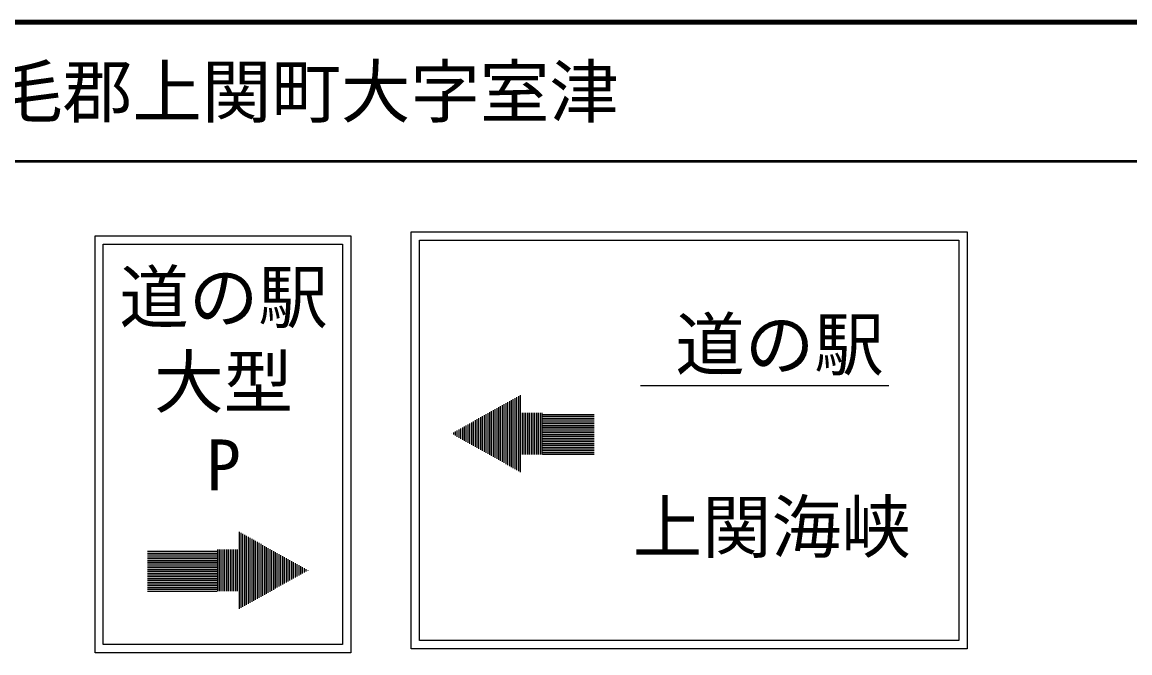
# Model space of a CAD drawing. Units: millimetres, scale not verified. Extents: x 40000 to 680000, y 20000 to 380000.
# Drawn here: x 412092 to 491787, y 334628 to 380000 of the extents above; entities that cross this region are included whole.
import ezdxf
from ezdxf.enums import TextEntityAlignment as Align

# ---------------------------------------------------------------- set-up
doc = ezdxf.new("R2010")
doc.units = ezdxf.units.MM
doc.header["$LTSCALE"] = 1000
for name, color, linetype, lineweight in [('M-STR-STRC', 7, 'Continuous', 25), ('M-TTL', 2, 'Continuous', 140), ('M-TTL-LINE', 7, 'Continuous', 50)]:
    doc.layers.add(name, color=color, linetype=linetype, lineweight=lineweight)
doc.layers.add('M-TTL-TXT', color=7, linetype='Continuous')
doc.styles.add('ＭＳ ゴシック', font='')
doc.styles.get('ＭＳ ゴシック').set_extended_font_data('MS Gothic')

msp = doc.modelspace()

# ---------------------------------------------------------------- linework, layer by layer
at = {"layer": 'M-STR-STRC'}
for p, q in [((417336, 334628), (417336, 364628)), ((417336, 364628), (435734, 364628)), ((435734, 364628), (435734, 334628)), ((440074, 334912), (440074, 364912)), ((440074, 364912), (480074, 364912)), ((440674, 364312), (479474, 364312)), ((440674, 335512), (440674, 364312)), ((479474, 364312), (479474, 335512)), ((480074, 364912), (480074, 334912)), ((417924, 335228), (417924, 364028)), ((417924, 364028), (435134, 364028)), ((435134, 364028), (435134, 335228)), ((456572, 353849), (474455, 353849)), ((447795, 353102), (447795, 347704)), ((447925, 353175), (447925, 347631)), ((446365, 352301), (446365, 348504)), ((446495, 352374), (446495, 348432)), ((446625, 352447), (446625, 348359)), ((446755, 352520), (446755, 348286)), ((446885, 352592), (446885, 348213)), ((447015, 352665), (447015, 348140)), ((447145, 352738), (447145, 348068)), ((447275, 352811), (447275, 347995)), ((447405, 352884), (447405, 347922)), ((447535, 352956), (447535, 347849)), ((447665, 353029), (447665, 347776)), ((444935, 351500), (444935, 349305)), ((445065, 351573), (445065, 349232)), ((445195, 351646), (445195, 349160)), ((445325, 351719), (445325, 349087)), ((445455, 351792), (445455, 349014)), ((445585, 351864), (445585, 348941)), ((445715, 351937), (445715, 348868)), ((445845, 352010), (445845, 348796)), ((445975, 352083), (445975, 348723)), ((446105, 352156), (446105, 348650)), ((446235, 352228), (446235, 348577)), ((448055, 351903), (448055, 348903)), ((448185, 351903), (448185, 348903)), ((448315, 351903), (448315, 348903)), ((448445, 351903), (448445, 348903)), ((448575, 351903), (448575, 348903)), ((448705, 351903), (448705, 348903)), ((448835, 351903), (448835, 348903)), ((448965, 351903), (448965, 348903)), ((449095, 351903), (449095, 348903)), ((449225, 351903), (449225, 348903)), ((449355, 351903), (449355, 348903)), ((449485, 351903), (449485, 348903)), ((449525, 351773), (453257, 351773)), ((449525, 351643), (453257, 351643)), ((449525, 351513), (453257, 351513)), ((443505, 350700), (443505, 350106)), ((443635, 350772), (443635, 350033)), ((443765, 350845), (443765, 349960)), ((443895, 350918), (443895, 349888)), ((444025, 350991), (444025, 349815)), ((444155, 351064), (444155, 349742)), ((444285, 351136), (444285, 349669)), ((444415, 351209), (444415, 349596)), ((444545, 351282), (444545, 349524)), ((444675, 351355), (444675, 349451)), ((444805, 351428), (444805, 349378)), ((449525, 351383), (453257, 351383)), ((449525, 351253), (453257, 351253)), ((449525, 351123), (453257, 351123)), ((449525, 350993), (453257, 350993)), ((449525, 350863), (453257, 350863)), ((449525, 350733), (453257, 350733)), ((442985, 350408), (442985, 350397)), ((443115, 350481), (443115, 350324)), ((443245, 350554), (443245, 350252)), ((443375, 350627), (443375, 350179)), ((449525, 350603), (453257, 350603)), ((449525, 350473), (453257, 350473)), ((449525, 350343), (453257, 350343)), ((449525, 350213), (453257, 350213)), ((449525, 350083), (453257, 350083)), ((449525, 349953), (453257, 349953)), ((449525, 349823), (453257, 349823)), ((449525, 349693), (453257, 349693)), ((449525, 349563), (453257, 349563)), ((449525, 349433), (453257, 349433)), ((449525, 349303), (453257, 349303)), ((449525, 349173), (453257, 349173)), ((449525, 349043), (453257, 349043)), ((449525, 348913), (453257, 348913)), ((427721, 337789), (427721, 343333)), ((427851, 337861), (427851, 343260)), ((427981, 337934), (427981, 343187)), ((428111, 338007), (428111, 343114)), ((428241, 338080), (428241, 343041)), ((428371, 338153), (428371, 342969)), ((428501, 338225), (428501, 342896)), ((428631, 338298), (428631, 342823)), ((428761, 338371), (428761, 342750)), ((421114, 341931), (426121, 341931)), ((426161, 339061), (426161, 342061)), ((426291, 339061), (426291, 342061)), ((426421, 339061), (426421, 342061)), ((426551, 339061), (426551, 342061)), ((426681, 339061), (426681, 342061)), ((426811, 339061), (426811, 342061)), ((426941, 339061), (426941, 342061)), ((427071, 339061), (427071, 342061)), ((427201, 339061), (427201, 342061)), ((427331, 339061), (427331, 342061)), ((427461, 339061), (427461, 342061)), ((427591, 339061), (427591, 342061)), ((428891, 338444), (428891, 342677)), ((429021, 338517), (429021, 342605)), ((429151, 338589), (429151, 342532)), ((429281, 338662), (429281, 342459)), ((429411, 338735), (429411, 342386)), ((429541, 338808), (429541, 342313)), ((429671, 338881), (429671, 342241)), ((429801, 338953), (429801, 342168)), ((429931, 339026), (429931, 342095)), ((430061, 339099), (430061, 342022)), ((430191, 339172), (430191, 341949)), ((421114, 341801), (426121, 341801)), ((421114, 341671), (426121, 341671)), ((421114, 341541), (426121, 341541)), ((421114, 341411), (426121, 341411)), ((421114, 341281), (426121, 341281)), ((421114, 341151), (426121, 341151)), ((430321, 339245), (430321, 341877)), ((430451, 339317), (430451, 341804)), ((430581, 339390), (430581, 341731)), ((430711, 339463), (430711, 341658)), ((430841, 339536), (430841, 341585)), ((430971, 339609), (430971, 341513)), ((431101, 339681), (431101, 341440)), ((431231, 339754), (431231, 341367)), ((431361, 339827), (431361, 341294)), ((431491, 339900), (431491, 341221)), ((431621, 339973), (431621, 341149)), ((421114, 341021), (426121, 341021)), ((421114, 340891), (426121, 340891)), ((421114, 340761), (426121, 340761)), ((421114, 340631), (426121, 340631)), ((421114, 340501), (426121, 340501)), ((421114, 340371), (426121, 340371)), ((431751, 340045), (431751, 341076)), ((431881, 340118), (431881, 341003)), ((432011, 340191), (432011, 340930)), ((432141, 340264), (432141, 340857)), ((432271, 340337), (432271, 340785)), ((432401, 340409), (432401, 340712)), ((432531, 340482), (432531, 340639)), ((432661, 340555), (432661, 340566)), ((421114, 340241), (426121, 340241)), ((421114, 340111), (426121, 340111)), ((421114, 339981), (426121, 339981)), ((421114, 339851), (426121, 339851)), ((421114, 339721), (426121, 339721)), ((421114, 339591), (426121, 339591)), ((421114, 339461), (426121, 339461)), ((421114, 339331), (426121, 339331)), ((421114, 339201), (426121, 339201)), ((421114, 339071), (426121, 339071)), ((435134, 335228), (417924, 335228)), ((480074, 334912), (440074, 334912)), ((479474, 335512), (440674, 335512)), ((435734, 334628), (417336, 334628))]:
    msp.add_line(p, q, dxfattribs=at)
at = {"layer": 'M-TTL'}
msp.add_line((680000, 380000), (40000, 380000), dxfattribs=at)
at = {"layer": 'M-TTL-LINE'}
msp.add_line((40000, 370000), (680000, 370000), dxfattribs=at)

# ---------------------------------------------------------------- texts
at = {"layer": 'M-STR-STRC', "style": 'ＭＳ ゴシック'}
for s, p in [('道の駅', (419087, 357295)), ('道の駅', (459087, 353892)), ('大型', (421587, 351183)), ('P', (425337, 345216)), ('上関海峡', (456014, 340760))]:
    msp.add_text(s, height=3666, dxfattribs=at).set_placement(p, align=Align.BOTTOM_LEFT)
at = {"layer": 'M-TTL-TXT', "style": 'ＭＳ ゴシック'}
msp.add_text('熊毛郡上関町大字室津', height=3666, dxfattribs=at).set_placement((405024, 375000), align=Align.MIDDLE_LEFT)

doc.saveas('drawing.dxf')
